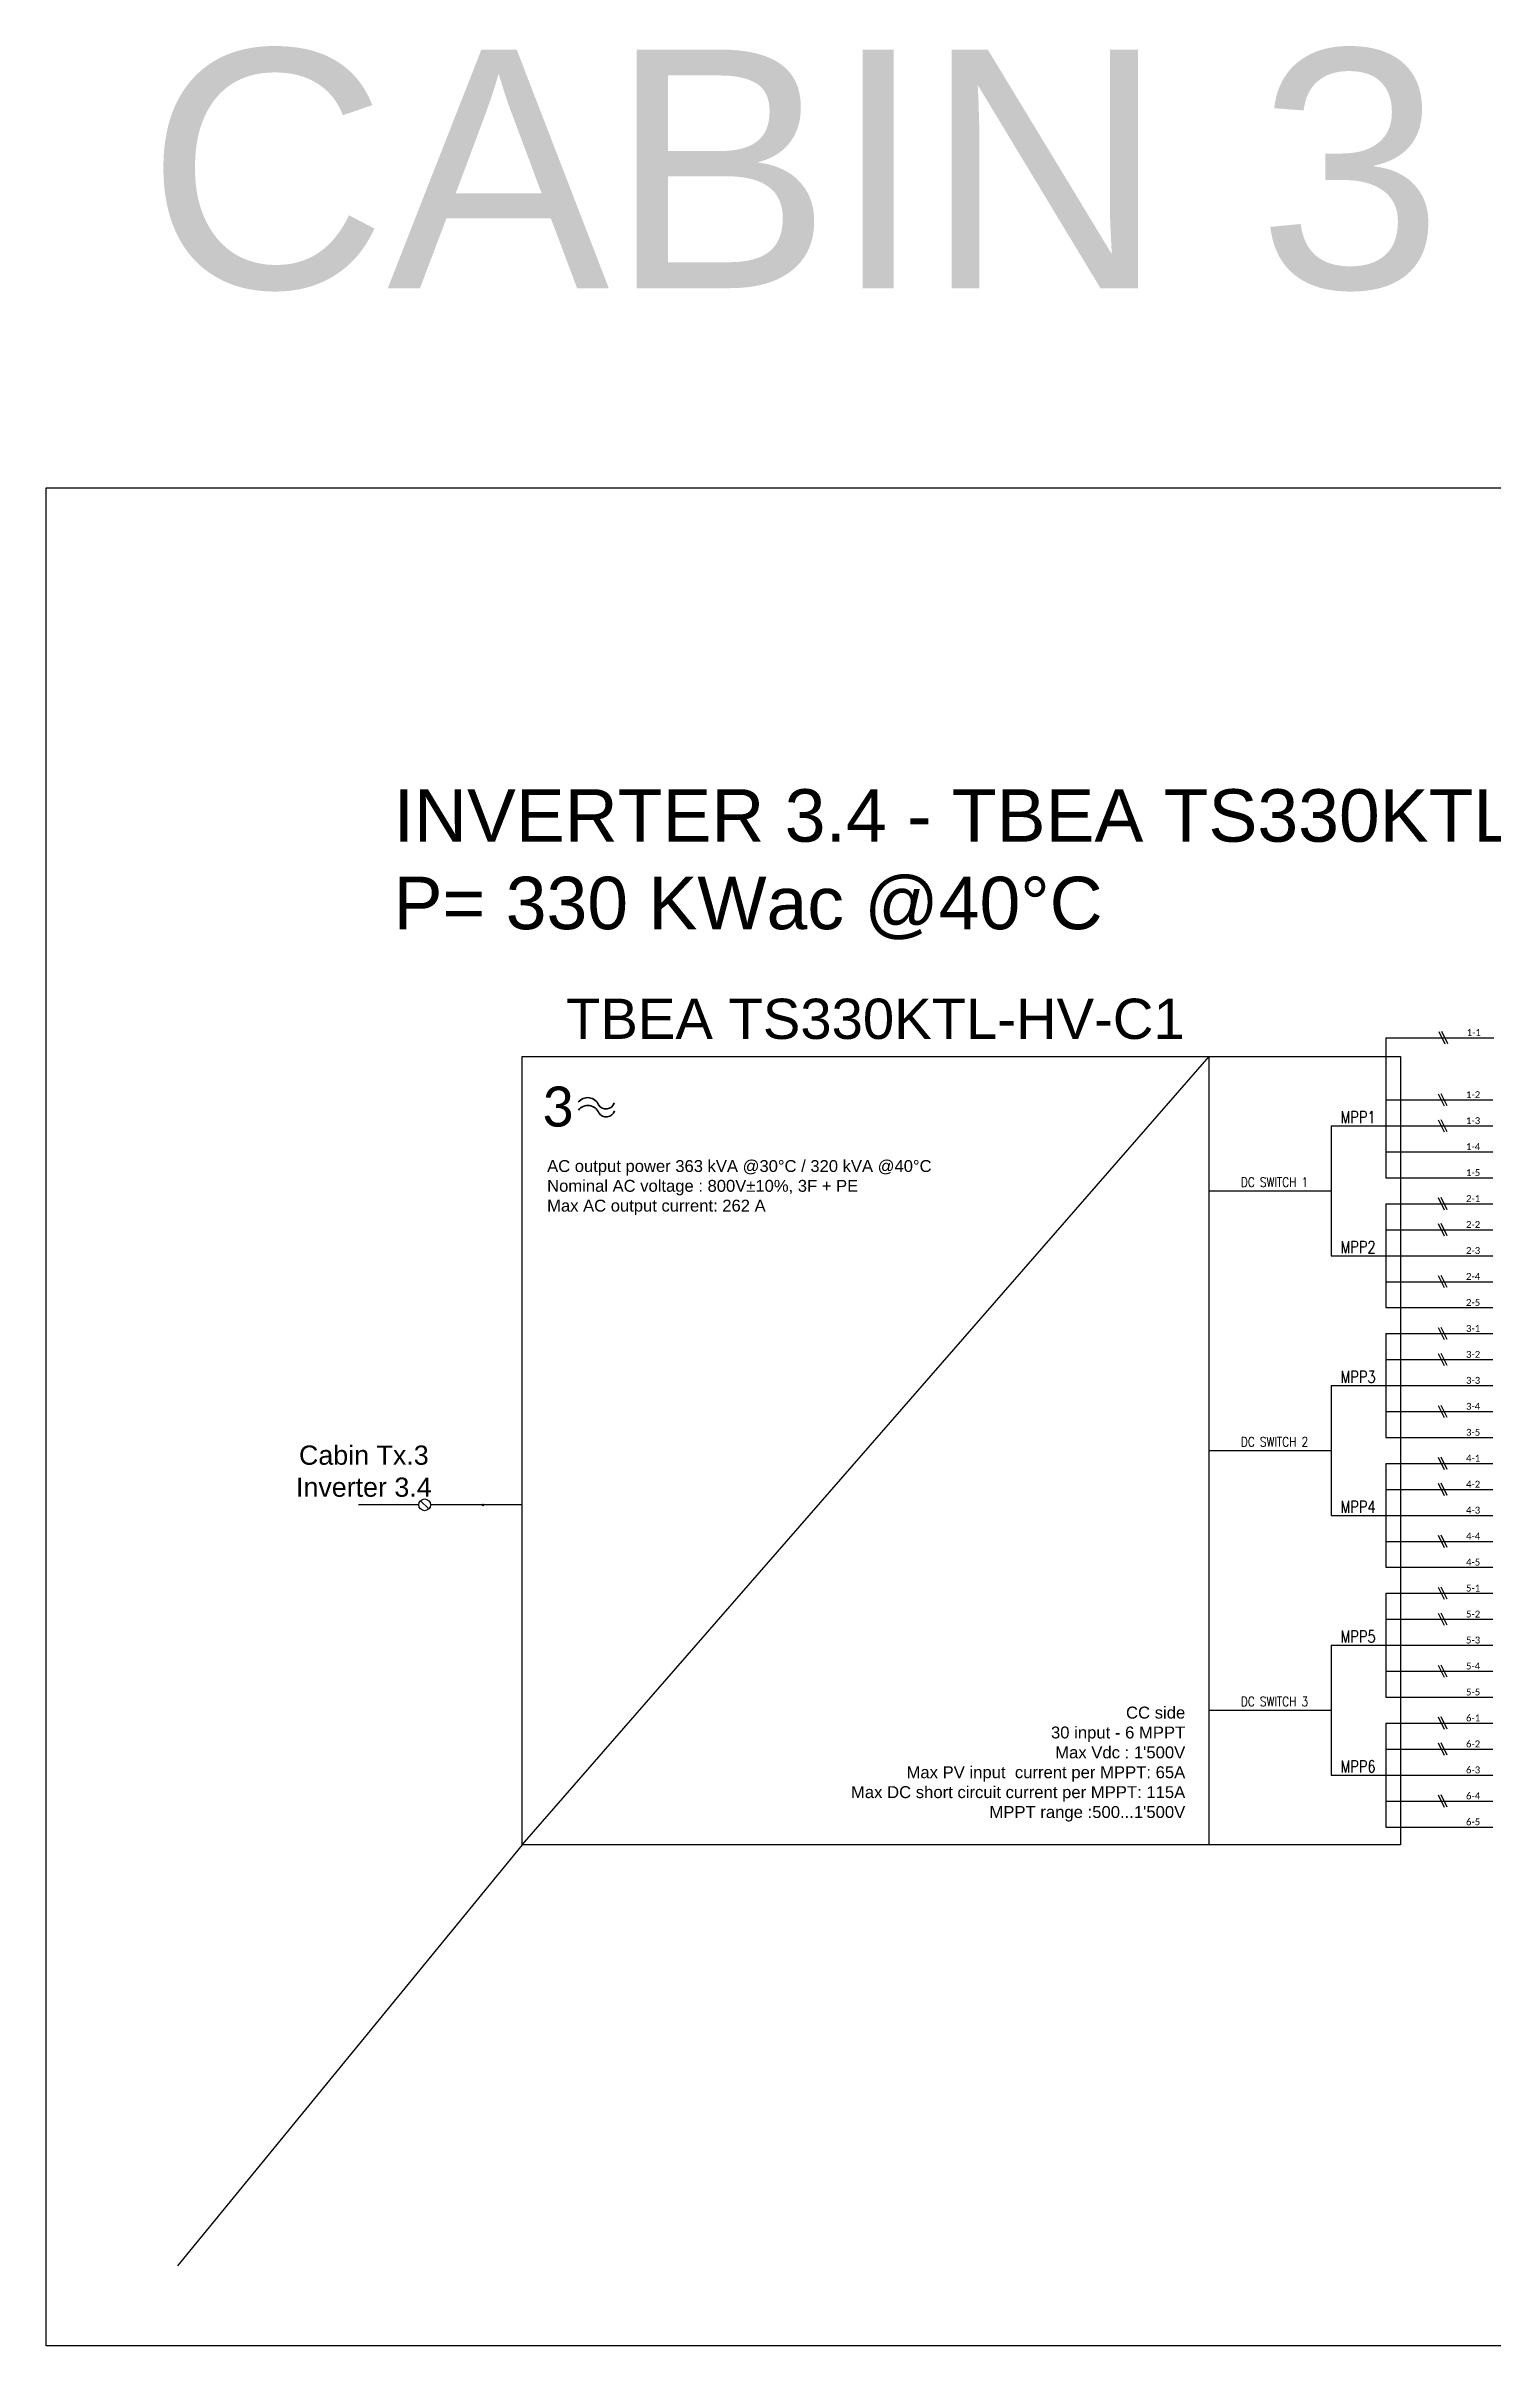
# Model space of a CAD drawing. Header units: millimetres. Extents: x 14856 to 141494, y 133975 to 167686.
# Drawn here: x 57822 to 63887, y 133975 to 143614 of the extents above; entities that cross this region are included whole.
import ezdxf

# ---------------------------------------------------------------- set-up
doc = ezdxf.new("R2010")
doc.units = ezdxf.units.MM
doc.linetypes.add('TRATTEGGIATA', pattern=[19.05, 12.7, -6.35])
doc.layers.add('-Testi', color=1, linetype='Continuous')
doc.layers.add('TRATTEGGIATA', color=40, linetype='TRATTEGGIATA')
doc.styles.add('Legend', font='calibri.ttf')
doc.styles.add('SIMPLEX', font='SIMPLEX', dxfattribs={"width": 0.8})
doc.styles.get("Standard").update_dxf_attribs({"font": 'arial.ttf'})

# ---------------------------------------------------------------- blocks, each defined once
blk = doc.blocks.new('P00102')
at = {"color": 1, "linetype": 'ByBlock', "lineweight": 25}
for p, q in [((0, 3.6), (-3.6, -3.6)), ((1.8, 3.6), (-1.8, -3.6)), ((3.6, 3.6), (0, -3.6))]:
    blk.add_line(p, q, dxfattribs=at)
blk = doc.blocks.new('P00')
at = {"color": 1}
for points in [[(-18.7, 25.7), (6.8, -25.3)], [(19.6, -25.3), (-5.9, 25.7)]]:
    blk.add_lwpolyline(points, dxfattribs=at)

msp = doc.modelspace()

# ---------------------------------------------------------------- linework, layer by layer
for points in [[(63437.2, 139457.9), (63437.2, 138870.7)], [(59818.3, 136074.8), (62696.6, 139379.2)], [(62696.6, 136074.8), (62696.6, 139379.2)], [(63209, 139088.4), (63437.2, 139088.4)], [(63209, 139088.4), (63209, 138544.2)], [(62696.6, 138816.3), (63209, 138816.3)], [(63437.2, 138761.9), (63437.2, 138326.5)], [(63209, 138544.2), (63437.2, 138544.2)], [(63437.2, 138217.7), (63437.2, 137782.4)], [(63209, 138000), (63437.2, 138000)], [(63209, 138000), (63209, 137455.8)], [(62696.6, 137727.9), (63209, 137727.9)], [(63437.2, 137673.5), (63437.2, 137238.2)], [(59426.4, 137482.7), (59391.7, 137517.4)], [(59818.3, 137500.1), (59433.6, 137500.1)], [(63209, 137455.8), (63437.2, 137455.8)], [(63437.2, 137129.3), (63437.2, 136694)], [(63209, 136911.6), (63437.2, 136911.6)], [(63209, 136911.6), (63209, 136367.4)], [(62696.6, 136639.5), (63209, 136639.5)], [(63437.2, 136585.1), (63437.2, 136149.8)], [(63209, 136367.4), (63437.2, 136367.4)]]:
    msp.add_lwpolyline(points)
at = {"color": 40, "linetype": 'Continuous'}
for points in [[(63437.2, 139457.9), (63889.6, 139457.9)], [(63437.2, 139197.3), (63886.6, 139197.3)], [(63437.2, 139088.4), (63886.6, 139088.4)], [(63437.2, 138761.9), (63886.6, 138761.9)], [(63437.2, 138653.1), (63886.6, 138653.1)], [(63437.2, 138435.4), (63886.6, 138435.4)], [(63437.2, 138217.7), (63886.6, 138217.7)], [(63437.2, 138108.9), (63886.6, 138108.9)], [(63437.2, 137891.2), (63886.6, 137891.2)], [(63437.2, 137673.5), (63886.6, 137673.5)], [(63437.2, 137564.7), (63886.6, 137564.7)]]:
    msp.add_lwpolyline(points, dxfattribs=at)
msp.add_lwpolyline([(59818.3, 139379.2), (63498.4, 139379.2), (63498.4, 136074.8), (59818.3, 136074.8)], close=True)
at = {"color": 8, "linetype": 'Continuous'}
for points in [[(63437.2, 138979.6), (63886.6, 138979.6)], [(63437.2, 138870.7), (63886.6, 138870.7)], [(63437.2, 138544.2), (63886.6, 138544.2)], [(63437.2, 138326.5), (63886.6, 138326.5)], [(63437.2, 138000), (63886.6, 138000)], [(63437.2, 137782.4), (63886.6, 137782.4)], [(63437.2, 137455.8), (63886.6, 137455.8)], [(63437.2, 137238.2), (63886.6, 137238.2)], [(63437.2, 136911.6), (63886.6, 136911.6)], [(63437.2, 136694), (63886.6, 136694)], [(63437.2, 136367.4), (63886.6, 136367.4)], [(63437.2, 136149.8), (63886.6, 136149.8)]]:
    msp.add_lwpolyline(points, dxfattribs=at)
at = {"color": 4}
msp.add_lwpolyline([(59384.5, 137500.1), (59132.3, 137500.1)], dxfattribs=at)
msp.add_circle((59409.1, 137500.1), 24.6)
at = {"lineweight": 35}
for centre, radius, start, end in [((60091.9, 139156.7), 50.1, 22.57714, 141.98736), ((60092.7, 139123.8), 50.1, 22.57714, 141.98736), ((60169.1, 139195.3), 36.5, 211.99625, 342.61742), ((60169.9, 139162.4), 36.5, 211.99625, 342.61742)]:
    msp.add_arc(centre, radius, start, end, dxfattribs=at)
at = {"layer": 'Defpoints', "color": 1}
msp.add_line((59818.3, 136074.8), (58372.8, 134311), dxfattribs=at)
msp.add_lwpolyline([(57822.1, 141762.2), (69883.6, 141762.2), (69883.6, 133974.8), (57822.1, 133974.8)], close=True, dxfattribs=at)
at = {"layer": 'TRATTEGGIATA', "color": 40, "linetype": 'Continuous', "ltscale": 0.5}
for points in [[(63437.2, 137347), (63886.6, 137347)], [(63437.2, 137129.3), (63886.6, 137129.3)], [(63437.2, 137020.5), (63886.6, 137020.5)], [(63437.2, 136802.8), (63886.6, 136802.8)], [(63437.2, 136585.1), (63886.6, 136585.1)], [(63437.2, 136476.3), (63886.6, 136476.3)], [(63437.2, 136258.6), (63886.6, 136258.6)]]:
    msp.add_lwpolyline(points, dxfattribs=at)

# ---------------------------------------------------------------- block references
for name, p in [('P00', (63677.8, 139458.1)), ('P00', (63674.9, 139197.4)), ('P00', (63674.9, 139088.6)), ('P00', (63674.9, 138762.1)), ('P00', (63674.9, 138653.2)), ('P00', (63674.9, 138435.6)), ('P00', (63674.9, 138217.9)), ('P00', (63674.9, 138109)), ('P00', (63674.9, 137891.4)), ('P00', (63674.9, 137673.7)), ('P00', (63674.9, 137564.9)), ('P00102', (59653.9, 137499.9)), ('P00', (63674.9, 137347.2)), ('P00', (63674.9, 137129.5)), ('P00', (63674.9, 137020.7)), ('P00', (63674.9, 136803)), ('P00', (63674.9, 136585.3)), ('P00', (63674.9, 136476.5)), ('P00', (63674.9, 136258.8))]:
    msp.add_blockref(name, p)

# ---------------------------------------------------------------- texts
at = {"layer": '-Testi', "color": 7, "attachment_point": 5, "style": 'SIMPLEX'}
for s, insert, char_height, width in [('MPP1', (63320.9, 139124.7), 50, 54.432), ('DC SWITCH 1', (62971.1, 138852.6), 40, 391.731), ('MPP2', (63320.9, 138580.5), 50, 54.432), ('MPP3', (63320.9, 138036.3), 50, 54.432), ('DC SWITCH 2', (62971.1, 137764.2), 40, 391.731), ('MPP4', (63320.9, 137492.1), 50, 54.432), ('MPP5', (63320.9, 136947.9), 50, 54.432), ('DC SWITCH 3', (62971.1, 136675.8), 40, 391.731), ('MPP6', (63320.9, 136403.7), 50, 54.432)]:
    msp.add_mtext(s, dxfattribs=dict(at, insert=insert, char_height=char_height, width=width))
for s, insert, char_height, width, attachment_point in [('CABIN 3', (58243.2, 143599.2), 1000, 9076.374, 1), ('INVERTER 3.4 - TBEA TS330KTL-HV-C1 - P= 365,4 KWp - P= 330 KWac @40°C', (59279.1, 140499.2), 220, 8459.921, 1), ('TBEA TS330KTL-HV-C1', (60001.6, 139621.4), 168.704, 3487.591, 1), ('AC output power 363 kVA @30°C / 320 kVA @40°C\\PNominal AC voltage : 800V±10%, 3F + PE \\PMax AC output current: 262 A', (59922.4, 138944.9), 49.772, 2205.222, 1), ('\\pxqc;Cabin Tx.3\\PInverter 3.4', (58698.8, 137748.6), 80.476, 910.842, 1), ("CC side\\P30 input - 6 MPPT \\PMax Vdc : 1'500V\\PMax PV input  current per MPPT: 65A\\PMax DC short circuit current per MPPT: 115A \\PMPPT range :500...1'500V ", (62596.9, 136654.4), 50, 1795.436, 3)]:
    msp.add_mtext(s, dxfattribs=dict(insert=insert, char_height=char_height, width=width, attachment_point=attachment_point))
at = {"color": 7, "char_height": 28.91, "width": 87.837, "attachment_point": 1, "style": 'Legend'}
for s, insert in [('1-1', (63776.4, 139494.2)), ('1-2', (63773.5, 139233.6)), ('1-3', (63773.5, 139124.7)), ('2-1', (63773.5, 138798.2)), ('2-2', (63773.5, 138689.4)), ('2-4', (63773.5, 138471.7)), ('3-1', (63773.5, 138254)), ('3-2', (63773.5, 138145.2)), ('3-4', (63773.5, 137927.5)), ('4-1', (63773.5, 137709.8)), ('4-2', (63773.5, 137601)), ('4-4', (63773.5, 137383.3)), ('5-1', (63773.5, 137165.6)), ('5-2', (63773.5, 137056.8)), ('5-4', (63773.5, 136839.1)), ('6-1', (63773.5, 136621.4)), ('6-2', (63773.5, 136512.6)), ('6-4', (63773.5, 136294.9))]:
    msp.add_mtext(s, dxfattribs=dict(at, insert=insert))
at = {"insert": (59899.6, 139253.6), "char_height": 168.7, "width": 2757.721, "attachment_point": 1, "style": 'Legend'}
msp.add_mtext('3', dxfattribs=at)
at = {"color": 8, "char_height": 28.91, "width": 87.837, "attachment_point": 1, "style": 'Legend'}
for s, insert in [('1-4', (63773.5, 139015.9)), ('1-5', (63773.5, 138907)), ('2-3', (63773.5, 138580.5)), ('2-5', (63773.5, 138362.8)), ('3-3', (63773.5, 138036.3)), ('3-5', (63773.5, 137818.6)), ('4-3', (63773.5, 137492.1)), ('4-5', (63773.5, 137274.4)), ('5-3', (63773.5, 136947.9)), ('5-5', (63773.5, 136730.2)), ('6-3', (63773.5, 136403.7)), ('6-5', (63773.5, 136186.1))]:
    msp.add_mtext(s, dxfattribs=dict(at, insert=insert))

doc.saveas('drawing.dxf')
